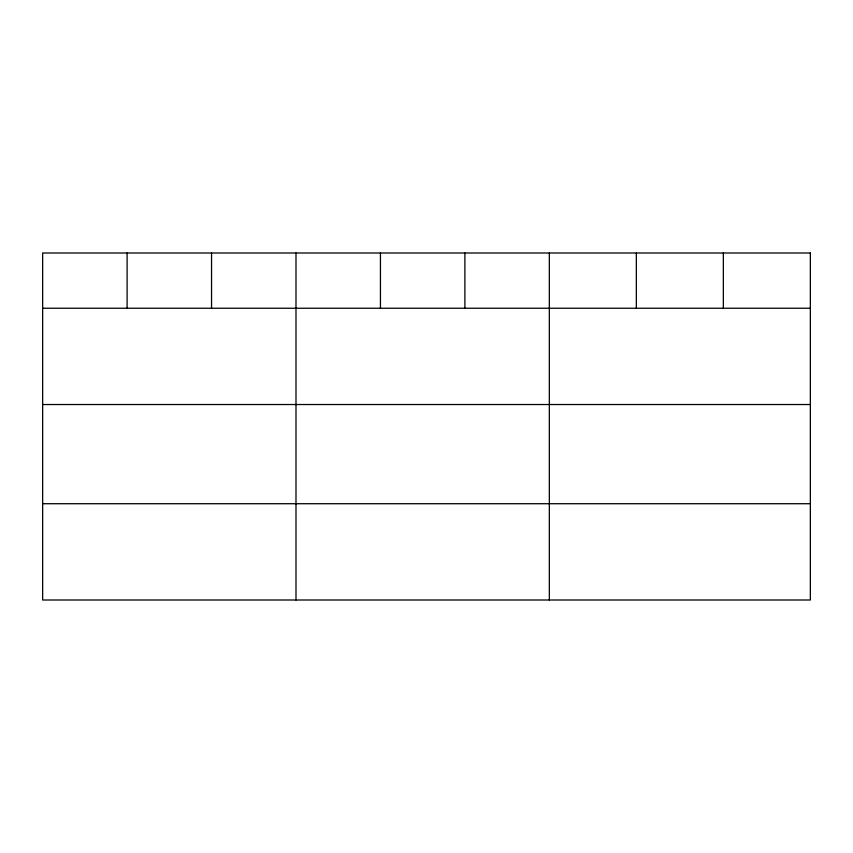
<?xml version="1.0" encoding="UTF-8"?>
<svg xmlns="http://www.w3.org/2000/svg" width="853" height="853" viewBox="0 0 853 853"><rect width="100%" height="100%" fill="white"/><g stroke="black" fill="none" stroke-linecap="round" stroke-linejoin="round"><path stroke-width="1.28" d="M42.65 308.242L810.35 308.242M42.65 404.525L810.35 404.525M42.65 503.718L810.35 503.718M723.344 253L723.344 308.242M636.338 253L636.338 308.242M549.332 253L549.332 600M464.885 253L464.885 308.242M380.438 253L380.438 308.242M295.991 253L295.991 600M211.544 253L211.544 308.242M127.097 253L127.097 308.242M810.35 253L42.65 253L42.65 600L810.35 600L810.35 253"/></g></svg>
